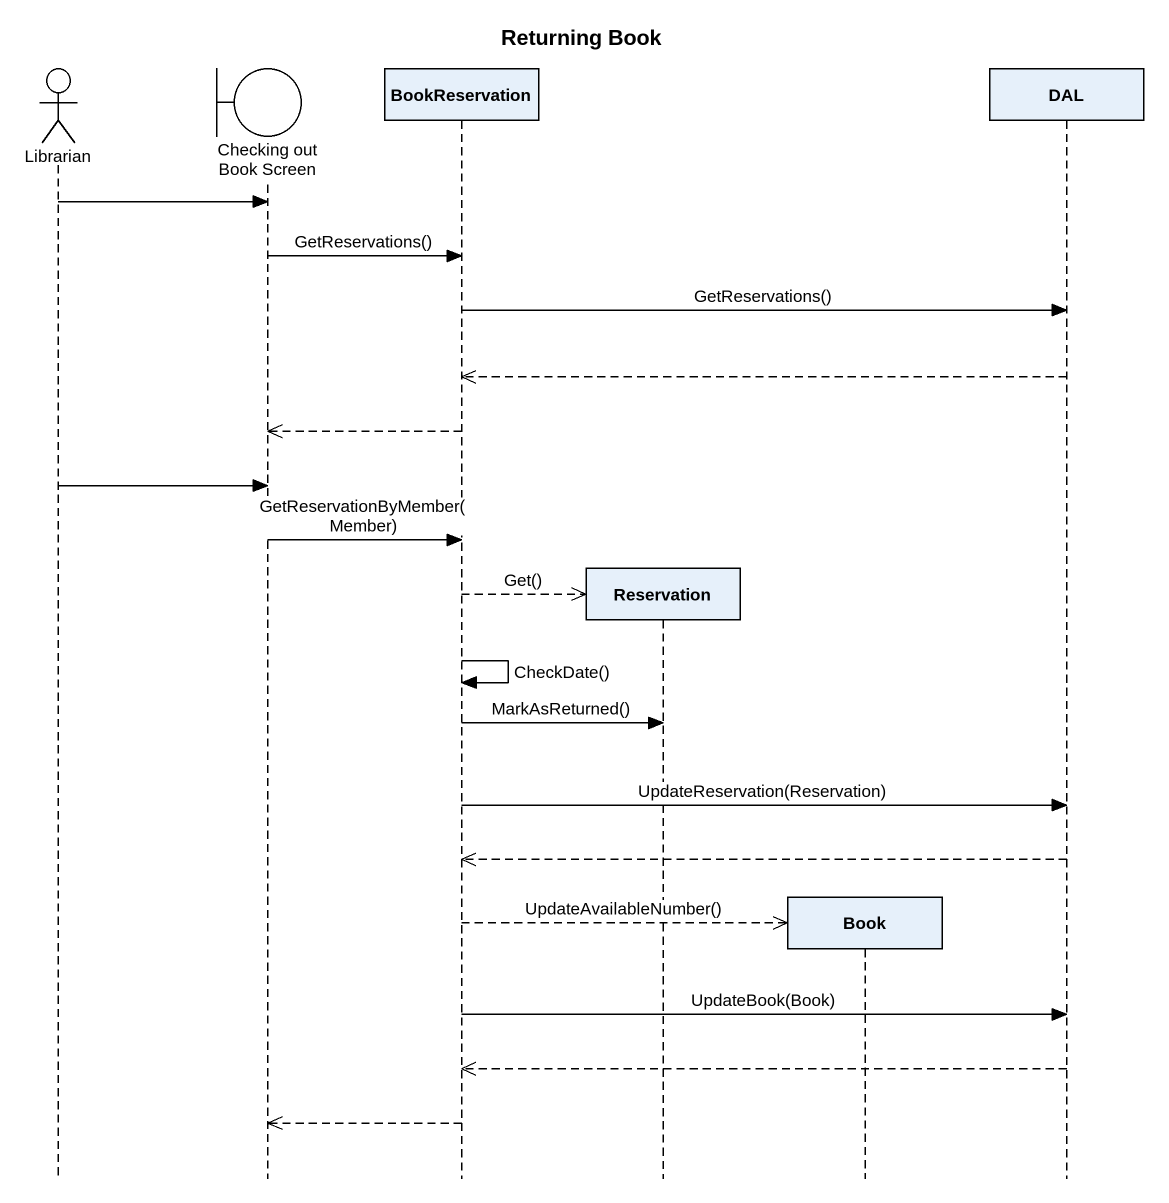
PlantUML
@startuml
title Returning Book
hide footbox
actor Librarian
boundary "Checking out Book Screen" as Checking_out_Book_Screen
participant BookReservation
participant Reservation
participant Book
participant DAL

Librarian -> Checking_out_Book_Screen
Checking_out_Book_Screen -> BookReservation : GetReservations()
BookReservation -> DAL : GetReservations()
DAL -->> BookReservation
BookReservation -->> Checking_out_Book_Screen
Librarian -> Checking_out_Book_Screen
Checking_out_Book_Screen -> BookReservation : GetReservationByMember(Member)
BookReservation -->> Reservation ** : Get()
BookReservation -> BookReservation : CheckDate()
BookReservation -> Reservation : MarkAsReturned()
BookReservation -> DAL : UpdateReservation(Reservation)
DAL -->> BookReservation
BookReservation -->> Book ** : UpdateAvailableNumber()
BookReservation -> DAL : UpdateBook(Book)
DAL -->> BookReservation
BookReservation -->> Checking_out_Book_Screen
@enduml
